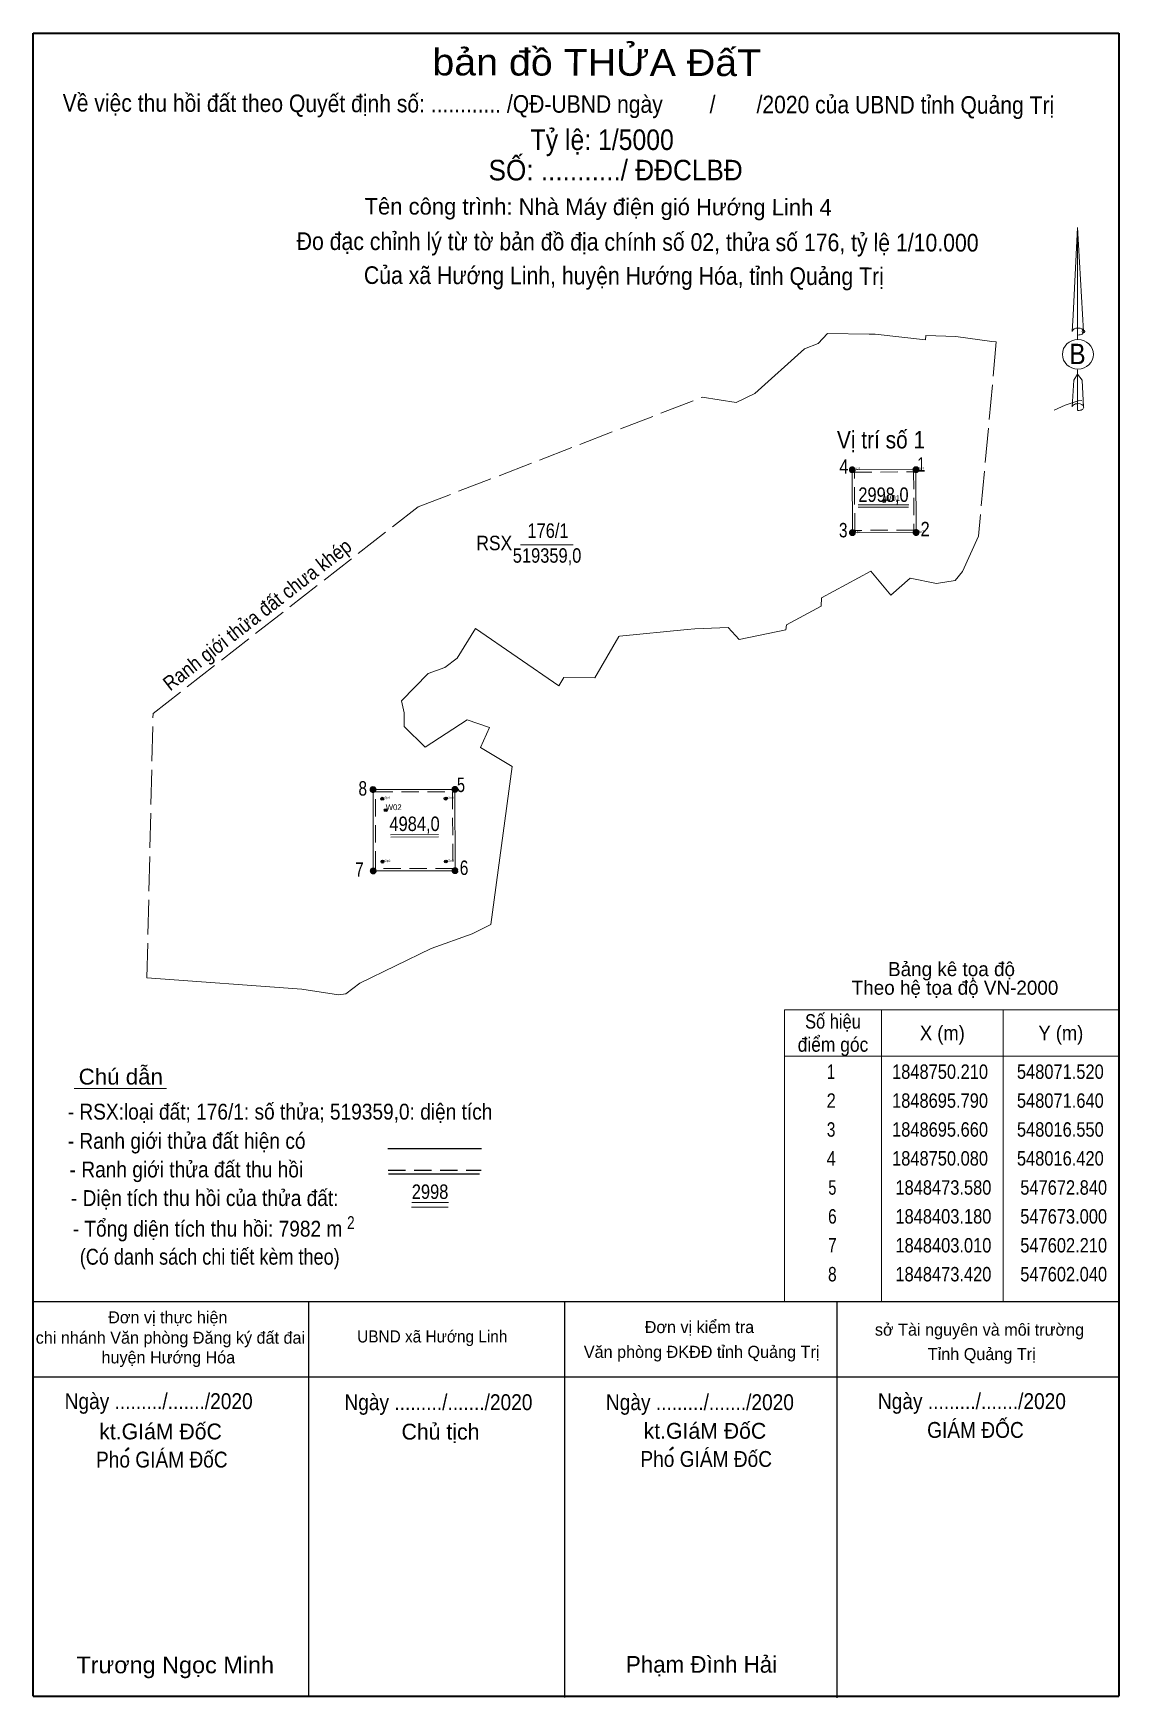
# Model space of a CAD drawing. Header units: metres. Extents: x 547308 to 548247, y 1847688 to 1849128.
import ezdxf
from ezdxf.enums import TextEntityAlignment as Align

# ---------------------------------------------------------------- set-up
doc = ezdxf.new("R2010")
doc.units = ezdxf.units.M
doc.header["$LTSCALE"] = 5
doc.header["$PDMODE"] = 32
doc.header["$PDSIZE"] = 2.5
doc.linetypes.add('LONG_DASHED', pattern=[7.5, 6, -1.5])
doc.linetypes.add('MEDIUM_DASHED', pattern=[4.5, 3, -1.5])
doc.layers.add('10', color=7, linetype='Continuous', lineweight=13)
doc.layers.add('63', color=7, linetype='Continuous', lineweight=13)
for name, color, linetype in [('12', 7, 'Continuous'), ('32', 7, 'Continuous'), ('7', 7, 'Continuous')]:
    doc.layers.add(name, color=color, linetype=linetype)

msp = doc.modelspace()

# ---------------------------------------------------------------- hatches: boundary and pattern name
at = {"layer": '10'}
for points in [[(548018.92, 1848750.08, 1), (548013.92, 1848750.08, 1)], [(548074.02, 1848750.21, 1), (548069.02, 1848750.21, 1)], [(548019.05, 1848695.66, 1), (548014.05, 1848695.66, 1)], [(548074.14, 1848695.79, 1), (548069.14, 1848695.79, 1)], [(547604.54, 1848473.42, 1), (547599.54, 1848473.42, 1)], [(547675.34, 1848473.58, 1), (547670.34, 1848473.58, 1)], [(547604.71, 1848403.01, 1), (547599.71, 1848403.01, 1)], [(547675.5, 1848403.18, 1), (547670.5, 1848403.18, 1)], [(547390.6, 1847902.76), (547390.8, 1847902.96), (547390.9, 1847903.11), (547391, 1847903.51), (547390.85, 1847903.81), (547390.5, 1847903.96), (547390.2, 1847903.81), (547389.9, 1847903.61), (547387.75, 1847901.21), (547388.4, 1847901.21)], [(547861.31, 1847903.29), (547861.51, 1847903.49), (547861.61, 1847903.64), (547861.71, 1847904.04), (547861.56, 1847904.34), (547861.21, 1847904.49), (547860.91, 1847904.34), (547860.61, 1847904.14), (547858.46, 1847901.74), (547859.11, 1847901.74)]]:
    msp.add_hatch(color=256, dxfattribs=at).paths.add_polyline_path(points)

# ---------------------------------------------------------------- linework, layer by layer
at = {"layer": '10', "lineweight": 35}
for p, q in [((547308.3, 1849127.71), (548246.8, 1849127.71)), ((547308.3, 1847689.11), (547308.3, 1849127.71)), ((548246.8, 1849127.71), (548246.8, 1847689.11)), ((547308.3, 1847689.11), (548246.8, 1847689.11)), ((547308.3, 1847689.11), (548246.8, 1847689.11))]:
    msp.add_line(p, q, dxfattribs=at)
at = {"layer": '10'}
for p, q in [((548211.3, 1848959.61), (548216.4, 1848869.71)), ((548211.3, 1848959.61), (548216.4, 1848869.71)), ((548211.3, 1848959.61), (548216.4, 1848869.71)), ((548207.3, 1848883.81), (548206.6, 1848869.71)), ((547995.01, 1848867.98), (548031.14, 1848867.49)), ((548031.14, 1848867.49), (548036.12, 1848867.36)), ((548036.12, 1848867.36), (548079.84, 1848862.51)), ((548080.05, 1848866.2), (548079.84, 1848862.51)), ((548137.17, 1848860.97), (548140.96, 1848860.86)), ((548211.3, 1848872.81), (548211.3, 1848869.01)), ((548211.3, 1848869.01), (548211.3, 1848866.51)), ((548211.3, 1848866.51), (548211.3, 1848863.11)), ((548211.3, 1848866.51), (548211.3, 1848863.11)), ((548211.3, 1848866.51), (548211.3, 1848863.11)), ((548211.3, 1848832.71), (548211.3, 1848836.61)), ((548211.3, 1848832.71), (548211.3, 1848836.61)), ((548211.3, 1848832.71), (548211.3, 1848836.61)), ((548211.3, 1848832.71), (548215.3, 1848827.71)), ((548211.3, 1848832.71), (548215.3, 1848827.71)), ((548211.3, 1848832.71), (548215.3, 1848827.71)), ((548215.3, 1848827.71), (548216.4, 1848804.31)), ((548215.3, 1848827.71), (548216.4, 1848804.31)), ((548215.3, 1848827.71), (548216.4, 1848804.31)), ((547886.72, 1848812.84), (547915.98, 1848808.39)), ((548211.3, 1848807.31), (548211.3, 1848803.71)), ((548211.3, 1848803.71), (548211.3, 1848801.31)), ((548216.4, 1848804.31), (548216.4, 1848804.61)), ((548021.45, 1848719.65), (548065.22, 1848719.75)), ((548021.45, 1848717.64), (548065.07, 1848717.75)), ((547729.59, 1848685.02), (547775.09, 1848685.02)), ((547880.26, 1848612.43), (547873.58, 1848611.76)), ((547602.04, 1848473.42), (547672.84, 1848473.58)), ((547617.08, 1848434.29), (547658.78, 1848434.39)), ((547617.52, 1848432.3), (547658.63, 1848432.38)), ((547343.77, 1848214.73), (547423.42, 1848214.73)), ((547635.26, 1848112.07), (547667.06, 1848112.12)), ((547635.51, 1848116.17), (547667.31, 1848116.22))]:
    msp.add_line(p, q, dxfattribs=at)
at = {"layer": '10', "linetype": 'LONG_DASHED'}
msp.add_line((548140.96, 1848860.86), (548125.63, 1848692.67), dxfattribs=at)
at = {"layer": '10', "linetype": 'MEDIUM_DASHED'}
for p, q in [((548018.42, 1848748.08), (548069.52, 1848748.21)), ((548018.55, 1848697.66), (548018.42, 1848748.08))]:
    msp.add_line(p, q, dxfattribs=at)
at = {"layer": '10', "lineweight": 25}
for p, q in [((547614.96, 1848162.88), (547695.91, 1848162.88)), ((547615.33, 1848140.85), (547694.23, 1848140.85)), ((547308.3, 1848030.61), (548246.8, 1848030.61)), ((547546.6, 1847688.51), (547546.6, 1848030.11)), ((547768, 1847687.91), (547768, 1848029.51)), ((548003.3, 1847687.71), (548003.3, 1848030.61)), ((547308.3, 1847965.41), (548246.8, 1847965.41))]:
    msp.add_line(p, q, dxfattribs=at)
at = {"layer": '10', "linetype": 'MEDIUM_DASHED', "lineweight": 25}
msp.add_line((547615.13, 1848144.25), (547695.63, 1848144.25), dxfattribs=at)
at = {"layer": '10'}
for points in [[(548211.3, 1848872.81), (548211.3, 1848959.61), (548207.3, 1848883.81)], [(547915.98, 1848808.39), (547932.18, 1848816.06), (547975.23, 1848854.79), (547986.82, 1848859.43), (547995.01, 1848867.98)], [(548080.05, 1848866.2), (548105.94, 1848865.52), (548137.17, 1848860.97)], [(548211.3, 1848807.31), (548211.3, 1848832.71), (548208, 1848827.71), (548207.3, 1848818.31), (548206.6, 1848804.61)], [(548191, 1848801.51), (548200.4, 1848806.01), (548211.8, 1848809.71), (548214.8, 1848809.91)], [(548125.63, 1848692.67), (548111.74, 1848662.16), (548105.38, 1848654.39), (548089.28, 1848651.65), (548066.58, 1848656.18), (548049.71, 1848641.65), (548032.41, 1848662.24), (547989.91, 1848639.31), (547989.51, 1848632.13), (547959.57, 1848615.96), (547959.13, 1848611.54), (547918.63, 1848603.13), (547909.17, 1848613.76), (547880.26, 1848612.43)], [(547814.64, 1848605.89), (547793.77, 1848569.94), (547767, 1848570.27), (547762.71, 1848563.14), (547690.61, 1848612.86), (547674.78, 1848587.14), (547664.18, 1848578.87), (547649.69, 1848573.92), (547626.69, 1848550.04), (547628.91, 1848539.89), (547628.83, 1848527.88), (547647.09, 1848510.1), (547683.54, 1848533.67), (547702.7, 1848527.08), (547695.11, 1848509.78), (547722.3, 1848493.48), (547703.84, 1848356.75), (547687.8, 1848348.71), (547652.3, 1848335.77), (547590.69, 1848305.84), (547578.54, 1848296.68), (547572.28, 1848295.73), (547540.46, 1848300.84), (547406.51, 1848310.41)], [(547814.64, 1848605.89), (547815.08, 1848606.1), (547873.58, 1848611.76)], [(547672.84, 1848473.58), (547673, 1848403.18), (547602.21, 1848403.01), (547602.04, 1848473.42)]]:
    msp.add_lwpolyline(points, dxfattribs=at)
at = {"layer": '10', "linetype": 'LONG_DASHED'}
msp.add_lwpolyline([(547406.51, 1848310.41), (547411.81, 1848539.24), (547641.06, 1848717.91), (547886.72, 1848812.84)], dxfattribs=at)
at = {"layer": '10'}
for points in [[(548016.42, 1848750.08), (548071.52, 1848750.21), (548071.64, 1848695.79), (548016.55, 1848695.66)], [(547672.84, 1848473.58), (547673, 1848403.18), (547602.21, 1848403.01), (547602.04, 1848473.42)]]:
    msp.add_lwpolyline(points, close=True, dxfattribs=at)
at = {"layer": '10', "linetype": 'MEDIUM_DASHED'}
msp.add_lwpolyline([(548069.52, 1848748.21), (548069.64, 1848697.79), (548018.55, 1848697.66)], dxfattribs=at)
for points in [[(547670.84, 1848471.58), (547671, 1848405.18), (547604.21, 1848405.01), (547604.04, 1848471.42)], [(547390.6, 1847902.76), (547390.8, 1847902.96), (547390.9, 1847903.11), (547391, 1847903.51), (547390.85, 1847903.81), (547390.5, 1847903.96), (547390.2, 1847903.81), (547389.9, 1847903.61), (547387.75, 1847901.21), (547388.4, 1847901.21)], [(547861.31, 1847903.29), (547861.51, 1847903.49), (547861.61, 1847903.64), (547861.71, 1847904.04), (547861.56, 1847904.34), (547861.21, 1847904.49), (547860.91, 1847904.34), (547860.61, 1847904.14), (547858.46, 1847901.74), (547859.11, 1847901.74)]]:
    msp.add_lwpolyline(points, close=True, dxfattribs=at)
for centre in [(548016.42, 1848750.08), (548071.52, 1848750.21), (548016.55, 1848695.66), (548071.64, 1848695.79), (547602.04, 1848473.42), (547672.84, 1848473.58), (547602.21, 1848403.01), (547673, 1848403.18)]:
    msp.add_circle(centre, 2.5, dxfattribs=at)
at = {"layer": '10'}
msp.add_ellipse((548211.588, 1848849.945), major_axis=(13.444, 0), ratio=0.952727, dxfattribs=at)
for centre, start_param, end_param in [((548211.593, 1848869.682), 1.57079633, 3.07445202), ((548211.593, 1848869.682), 0.06714063, 1.57079633), ((548211.593, 1848869.682), 4.71238898, 6.28318531), ((548211.593, 1848804.309), 2.49106941, 3.07427841), ((548211.593, 1848804.309), 1.57079633, 2.49106941), ((548211.593, 1848804.309), 0.06714063, 1.57079633), ((548211.593, 1848804.309), 4.71238898, 6.28318531)]:
    msp.add_ellipse(centre, major_axis=(4.928, 0), ratio=0.614131, start_param=start_param, end_param=end_param, dxfattribs=at)
msp.add_point((548216.4, 1848869.71), dxfattribs=at)
at = {"layer": '63'}
for p, q in [((548041.8, 1848282.79), (548041.8, 1848117.79)), ((548146.8, 1848282.79), (548146.8, 1848117.79)), ((548246.8, 1848282.79), (548246.8, 1848117.79)), ((547957.8, 1848242.79), (548246.8, 1848242.79)), ((547957.8, 1848030.61), (547957.8, 1848117.79)), ((548041.8, 1848117.79), (548041.8, 1848030.61)), ((548146.8, 1848117.79), (548146.8, 1848030.61)), ((548246.8, 1848117.79), (548246.8, 1848030.61))]:
    msp.add_line(p, q, dxfattribs=at)
for points in [[(547957.8, 1848117.79), (547957.8, 1848282.79), (548246.8, 1848282.79)], [(548246.8, 1848030.61), (547957.8, 1848030.61), (547957.8, 1848055.59)]]:
    msp.add_lwpolyline(points, dxfattribs=at)
at = {"layer": '7'}
for p in [(548016.42, 1848750.38), (548071.52, 1848750.51), (548044.03, 1848723.08), (548016.55, 1848695.67), (548071.64, 1848695.79), (547610.06, 1848465.44), (547613.05, 1848455.61), (547664.86, 1848465.56), (547610.19, 1848411.03), (547664.99, 1848411.15)]:
    msp.add_point(p, dxfattribs=at)

# ---------------------------------------------------------------- texts
at = {"layer": '10'}
for s, height, width, p in [('bản đồ THỬA ĐấT', 23.13, 1.1, (547653.33, 1849091.34)), ('Về việc thu hồi đất theo Quyết định số: ............ /QĐ-UBND ngày        /       /2020 của UBND tỉnh Quảng Trị', 15.15, 0.9, (547333.7, 1849060.03)), ('Đo đạc chỉnh lý từ tờ bản đồ địa chính số 02, thửa số 176, tỷ lệ 1/10.000', 15.25, 0.9, (547536.01, 1848940.3)), ('Của xã Hướng Linh, huyện Hướng Hóa, tỉnh Quảng Trị', 15.25, 0.9, (547594.14, 1848910.88))]:
    msp.add_text(s, height=height, rotation=359.862, dxfattribs=dict(at, width=width)).set_placement(p)
for s, height, width, p in [('Tỷ lệ: 1/5000', 17.8, 0.9, (547738.27, 1849026.72)), ('SỐ: .........../ ĐĐCLBĐ', 17.79, 0.95, (547701.93, 1849000.44))]:
    msp.add_text(s, height=height, dxfattribs=dict(at, width=width)).set_placement(p)
msp.add_text('Tên công trình: Nhà Máy điện gió Hướng Linh 4', height=14.23, rotation=359.862, dxfattribs=at).set_placement((547594.69, 1848970.97))
for s, height, width, p in [('B', 17.59, 0.9, (548211.135, 1848841.51)), ('2998,0', 12.5, 0.85, (548043.415, 1848722.3)), ('176/1', 12.5, 0.85, (547753.35, 1848691.18)), ('519359,0', 12.5, 0.85, (547752.545, 1848669.67)), ('4984,0', 12.5, 0.85, (547637.955, 1848437.54)), ('Số hiệu', 12.5, 0.85, (547999.745, 1848266.59)), ('X (m)', 12.5, 0.95, (548094.33, 1848256.59)), ('Y (m)', 12.5, 0.95, (548196.805, 1848256.59)), ('điểm góc', 12.5, 0.9, (547999.77, 1848246.59)), ('Chú dẫn', 13.73, 1.05, (547383.955, 1848218.18)), ('- RSX:loại đất; 176/1: số thửa; 519359,0: diện tích', 13.72, 0.9, (547521.655, 1848187.87)), ('- Ranh giới thửa đất hiện có', 13.73, 0.9, (547440.86, 1848162.6)), ('- Ranh giới thửa đất thu hồi', 13.73, 0.9, (547440.695, 1848137.87)), ('- Diện tích thu hồi của thửa đất:', 13.72, 0.9, (547456.525, 1848113.12)), ('2998', 12.5, 0.85, (547651.37, 1848119.27)), ('- Tổng diện tích thu hồi: 7982 m', 13.72, 0.9, (547458.935, 1848086.61)), ('2', 10.98, 0.8, (547582.87, 1848093.31)), ('(Có danh sách chi tiết kèm theo)', 13.73, 0.85, (547460.86, 1848062.36)), ('UBND xã Hướng Linh', 10.46, 0.95, (547653.275, 1847995.05)), ('Ngày ........./......./2020', 13.73, 0.9, (547416.7, 1847937.41)), ('Ngày ........./......./2020', 13.73, 0.9, (548119.9, 1847937.41)), ('Ngày ........./......./2020', 13.73, 0.9, (547658.6, 1847936.51)), ('Ngày ........./......./2020', 13.73, 0.9, (547884.7, 1847936.51)), ('GIÁM ĐỐC', 13.73, 0.9, (548122.945, 1847912.51)), ('Pho GIÁM ĐốC', 13.72, 0.9, (547419.425, 1847886.86)), ('Pho GIÁM ĐốC', 13.72, 0.9, (547890.135, 1847887.39)), ('Trương Ngọc Minh', 14.42, 1.05, (547431.025, 1847708.85))]:
    msp.add_text(s, height=height, dxfattribs=dict(at, width=width)).set_placement(p, align=Align.CENTER)
for s, width, p in [(' 4', 0.85, (548013.18, 1848746.75)), (' 1', 0.75, (548079.56, 1848748.43)), (' 3', 0.8, (548012.34, 1848691.61)), (' 2', 0.85, (548083.38, 1848692.54)), ('RSX', 0.9, (547722.33, 1848680.5)), ('8', 0.8, (547596.89, 1848468.17)), ('5', 0.75, (547681.57, 1848471.26)), ('7', 0.8, (547593.99, 1848398)), ('6', 0.8, (547684.47, 1848399.52))]:
    msp.add_text(s, height=12.5, dxfattribs=dict(at, width=width)).set_placement(p, align=Align.RIGHT)
at = {"layer": '10', "width": 0.9}
msp.add_text('Ranh giới thửa đất chưa khép', height=12.5, rotation=37.932, dxfattribs=at).set_placement((547505.758, 1848619.8), align=Align.CENTER)
at = {"layer": '10'}
for s, height, p in [('Bảng kê tọa độ', 12.2, (548102.255, 1848312)), ('Theo hệ tọa độ VN-2000', 12.2, (548105.27, 1848295.9)), ('Đơn vị thực hiện', 10.44, (547424.615, 1848011.61)), ('Đơn vị kiểm tra', 10.45, (547884.275, 1848003.18)), ('sở Tài nguyên và môi trường', 10.46, (548126.455, 1848000.92)), ('chi nhánh Văn phòng Đăng ký đất đai', 10.44, (547426.83, 1847993.98)), ('huyện Hướng Hóa', 10.44, (547425.055, 1847976.95)), ('Văn phòng ĐKĐĐ tỉnh Quảng Trị', 10.46, (547886.17, 1847981.71)), ('Tỉnh Quảng Trị', 10.46, (548128.38, 1847979.8)), ('kt.GIáM ĐốC', 13.72, (547418.315, 1847911.21)), ('Chủ tịch', 13.73, (547660.39, 1847911.01)), ('kt.GIáM ĐốC', 13.72, (547889.025, 1847911.74)), ('Phạm Đình Hải', 14.42, (547886.085, 1847709.33))]:
    msp.add_text(s, height=height, dxfattribs=at).set_placement(p, align=Align.CENTER)
at = {"layer": '12', "width": 1.2}
for s, p in [('w1p1', (548016.42, 1848750.38)), ('w1p4', (548071.52, 1848750.5)), ('w1p2', (548016.55, 1848695.66)), ('w1p3', (548071.64, 1848695.79)), ('w2p1', (547610.06, 1848465.44)), ('w2p4', (547664.86, 1848465.56)), ('w2p2', (547610.19, 1848411.03)), ('w2p3', (547664.98, 1848411.16))]:
    msp.add_text(s, height=1.8, dxfattribs=at).set_placement(p)
at = {"layer": '12'}
for s, p in [('W01', (548044.03, 1848723.08)), ('W02', (547613.05, 1848455.61))]:
    msp.add_text(s, height=5, dxfattribs=at).set_placement(p)
at = {"layer": '32', "width": 0.9}
msp.add_text('Vị trí số 1', height=15, dxfattribs=at).set_placement((548041.295, 1848768.55), align=Align.CENTER)
at = {"layer": '63'}
for s, width, p in [(' 1', 0.75, (547996.305, 1848223.09)), ('1848750.210', 0.85, (548092.33, 1848223.09)), ('548071.520', 0.85, (548196.34, 1848223.09)), (' 2', 0.85, (547996.27, 1848198.09)), ('1848695.790', 0.85, (548092.33, 1848198.09)), ('548071.640', 0.85, (548196.34, 1848198.09)), (' 3', 0.8, (547996.265, 1848173.09)), ('1848695.660', 0.85, (548092.33, 1848173.09)), ('548016.550', 0.85, (548196.34, 1848173.09)), (' 4', 0.85, (547996.305, 1848148.09)), ('1848750.080', 0.85, (548092.33, 1848148.09)), ('548016.420', 0.85, (548196.34, 1848148.09)), ('5', 0.75, (547999.2, 1848122.9)), ('1848473.580', 0.85, (548095.23, 1848122.9)), ('547672.840', 0.85, (548199.24, 1848122.9)), ('6', 0.8, (547999.225, 1848097.9)), ('1848403.180', 0.85, (548095.23, 1848097.9)), ('547673.000', 0.85, (548199.24, 1848097.9)), ('7', 0.8, (547999.205, 1848072.9)), ('1848403.010', 0.85, (548095.23, 1848072.9)), ('547602.210', 0.85, (548199.24, 1848072.9)), ('8', 0.8, (547999.195, 1848047.9)), ('1848473.420', 0.85, (548095.23, 1848047.9)), ('547602.040', 0.85, (548199.24, 1848047.9))]:
    msp.add_text(s, height=12.5, dxfattribs=dict(at, width=width)).set_placement(p, align=Align.CENTER)

doc.saveas('drawing.dxf')
